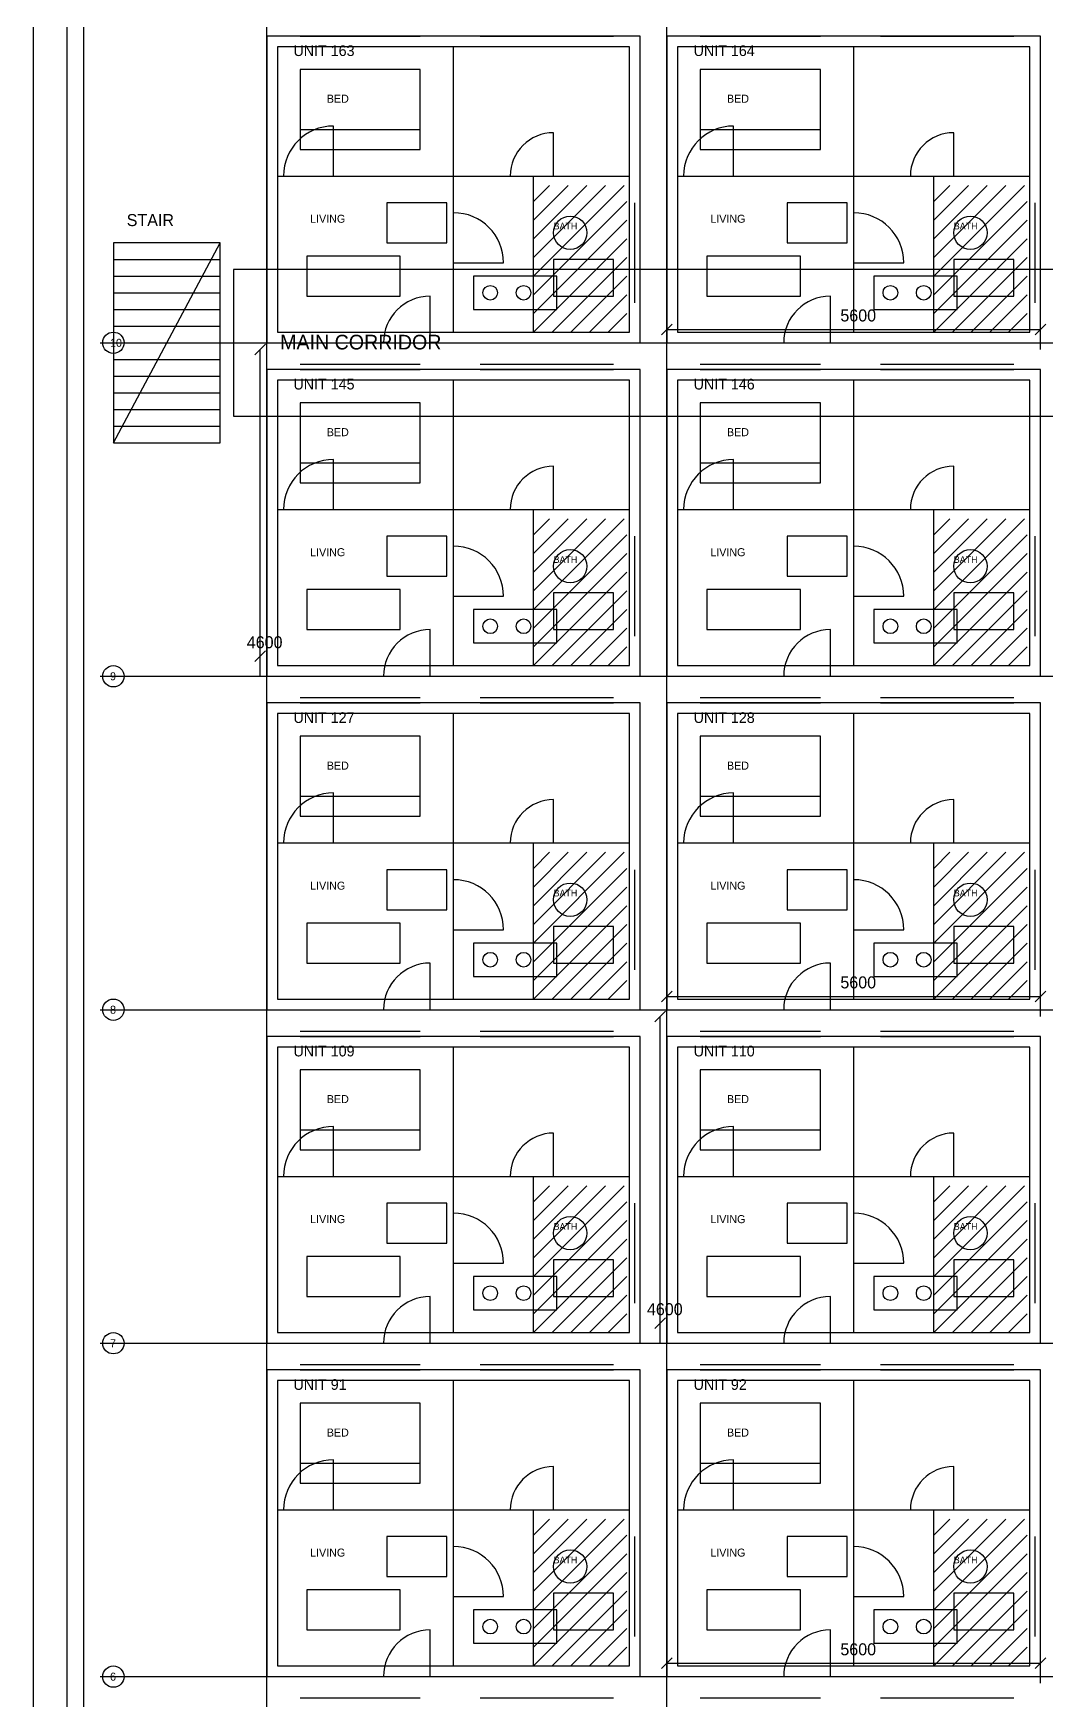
# Model space of a CAD drawing. Header units: millimetres. Extents: x -689 to 114080, y -500 to 99080.
# Drawn here: x -500 to 14693, y 27640 to 52640 of the extents above; entities that cross this region are included whole.
import ezdxf

# ---------------------------------------------------------------- set-up
doc = ezdxf.new("R2010")
doc.units = ezdxf.units.MM
for name, color, linetype in [('CORE', 30, 'CONTINUOUS'), ('DIMENSIONS', 3, 'CONTINUOUS'), ('DOORS', 2, 'CONTINUOUS'), ('FURNITURE', 5, 'CONTINUOUS'), ('GRID', 8, 'CONTINUOUS'), ('HATCH_SIM', 9, 'CONTINUOUS'), ('STAIRS', 1, 'CONTINUOUS'), ('TEXT', 6, 'CONTINUOUS'), ('WALLS', 7, 'CONTINUOUS'), ('WINDOWS', 4, 'CONTINUOUS')]:
    doc.layers.add(name, color=color, linetype=linetype)

msp = doc.modelspace()

# ---------------------------------------------------------------- linework, layer by layer
at = {"layer": 'CORE'}
for p, q in [((111500, 49100), (2500, 49100)), ((2500, 49100), (2500, 46900)), ((2500, 46900), (111500, 46900))]:
    msp.add_line(p, q, dxfattribs=at)
at = {"layer": 'DIMENSIONS'}
for p, q in [((-500, 800), (-500, 99000)), ((8920, 48120), (9080, 48280)), ((14520, 48120), (14680, 48280)), ((9000, 48200), (14600, 48200)), ((9000, 47900), (9000, 48200)), ((14600, 47900), (14600, 48200)), ((2820, 47820), (2980, 47980)), ((2900, 43300), (2900, 47900)), ((2900, 47600), (2900, 47900)), ((2820, 43220), (2980, 43380)), ((2900, 43000), (2900, 43300)), ((8920, 38120), (9080, 38280)), ((14520, 38120), (14680, 38280)), ((9000, 38200), (14600, 38200)), ((9000, 37900), (9000, 38200)), ((14600, 37900), (14600, 38200)), ((8820, 37820), (8980, 37980)), ((8900, 33300), (8900, 37900)), ((8900, 37600), (8900, 37900)), ((8820, 33220), (8980, 33380)), ((8900, 33000), (8900, 33300)), ((8920, 28120), (9080, 28280)), ((14520, 28120), (14680, 28280)), ((9000, 28200), (14600, 28200)), ((9000, 27900), (9000, 28200)), ((14600, 27900), (14600, 28200))]:
    msp.add_line(p, q, dxfattribs=at)
at = {"layer": 'DOORS'}
for p, q in [((4000, 50500), (4000, 51250)), ((10000, 50500), (10000, 51250)), ((7300, 50500), (7300, 51150)), ((13300, 50500), (13300, 51150)), ((5800, 49200), (6550, 49200)), ((11800, 49200), (12550, 49200)), ((5450, 48000), (5450, 48700)), ((11450, 48000), (11450, 48700)), ((4000, 45500), (4000, 46250)), ((10000, 45500), (10000, 46250)), ((7300, 45500), (7300, 46150)), ((13300, 45500), (13300, 46150)), ((5800, 44200), (6550, 44200)), ((11800, 44200), (12550, 44200)), ((5450, 43000), (5450, 43700)), ((11450, 43000), (11450, 43700)), ((4000, 40500), (4000, 41250)), ((10000, 40500), (10000, 41250)), ((7300, 40500), (7300, 41150)), ((13300, 40500), (13300, 41150)), ((5800, 39200), (6550, 39200)), ((11800, 39200), (12550, 39200)), ((5450, 38000), (5450, 38700)), ((11450, 38000), (11450, 38700)), ((4000, 35500), (4000, 36250)), ((10000, 35500), (10000, 36250)), ((7300, 35500), (7300, 36150)), ((13300, 35500), (13300, 36150)), ((5800, 34200), (6550, 34200)), ((11800, 34200), (12550, 34200)), ((5450, 33000), (5450, 33700)), ((11450, 33000), (11450, 33700)), ((4000, 30500), (4000, 31250)), ((10000, 30500), (10000, 31250)), ((7300, 30500), (7300, 31150)), ((13300, 30500), (13300, 31150)), ((5800, 29200), (6550, 29200)), ((11800, 29200), (12550, 29200)), ((5450, 28000), (5450, 28700)), ((11450, 28000), (11450, 28700))]:
    msp.add_line(p, q, dxfattribs=at)
for centre, radius, start, end in [((4000, 50500), 750, 90, 180), ((10000, 50500), 750, 90, 180), ((7300, 50500), 650, 90, 180), ((13300, 50500), 650, 90, 180), ((5800, 49200), 750, 0, 90), ((11800, 49200), 750, 0, 90), ((5450, 48000), 700, 90, 180), ((11450, 48000), 700, 90, 180), ((4000, 45500), 750, 90, 180), ((10000, 45500), 750, 90, 180), ((7300, 45500), 650, 90, 180), ((13300, 45500), 650, 90, 180), ((5800, 44200), 750, 0, 90), ((11800, 44200), 750, 0, 90), ((5450, 43000), 700, 90, 180), ((11450, 43000), 700, 90, 180), ((4000, 40500), 750, 90, 180), ((10000, 40500), 750, 90, 180), ((7300, 40500), 650, 90, 180), ((13300, 40500), 650, 90, 180), ((5800, 39200), 750, 0, 90), ((11800, 39200), 750, 0, 90), ((5450, 38000), 700, 90, 180), ((11450, 38000), 700, 90, 180), ((4000, 35500), 750, 90, 180), ((10000, 35500), 750, 90, 180), ((7300, 35500), 650, 90, 180), ((13300, 35500), 650, 90, 180), ((5800, 34200), 750, 0, 90), ((11800, 34200), 750, 0, 90), ((5450, 33000), 700, 90, 180), ((11450, 33000), 700, 90, 180), ((4000, 30500), 750, 90, 180), ((10000, 30500), 750, 90, 180), ((7300, 30500), 650, 90, 180), ((13300, 30500), 650, 90, 180), ((5800, 29200), 750, 0, 90), ((11800, 29200), 750, 0, 90), ((5450, 28000), 700, 90, 180), ((11450, 28000), 700, 90, 180)]:
    msp.add_arc(centre, radius, start, end, dxfattribs=at)
at = {"layer": 'FURNITURE'}
for p, q in [((5300, 52100), (3500, 52100)), ((3500, 52100), (3500, 50900)), ((5300, 50900), (5300, 52100)), ((11300, 52100), (9500, 52100)), ((9500, 52100), (9500, 50900)), ((11300, 50900), (11300, 52100)), ((3500, 51200), (5300, 51200)), ((9500, 51200), (11300, 51200)), ((3500, 50900), (5300, 50900)), ((9500, 50900), (11300, 50900)), ((5700, 50100), (4800, 50100)), ((4800, 50100), (4800, 49500)), ((5700, 49500), (5700, 50100)), ((11700, 50100), (10800, 50100)), ((10800, 50100), (10800, 49500)), ((11700, 49500), (11700, 50100)), ((4800, 49500), (5700, 49500)), ((10800, 49500), (11700, 49500)), ((5000, 49300), (3600, 49300)), ((3600, 49300), (3600, 48700)), ((5000, 48700), (5000, 49300)), ((8200, 49250), (7300, 49250)), ((7300, 49250), (7300, 48700)), ((8200, 48700), (8200, 49250)), ((11000, 49300), (9600, 49300)), ((9600, 49300), (9600, 48700)), ((11000, 48700), (11000, 49300)), ((14200, 49250), (13300, 49250)), ((13300, 49250), (13300, 48700)), ((14200, 48700), (14200, 49250)), ((7350, 49000), (6100, 49000)), ((6100, 49000), (6100, 48500)), ((7350, 48500), (7350, 49000)), ((13350, 49000), (12100, 49000)), ((12100, 49000), (12100, 48500)), ((13350, 48500), (13350, 49000)), ((3600, 48700), (5000, 48700)), ((6100, 48500), (7350, 48500)), ((7300, 48700), (8200, 48700)), ((9600, 48700), (11000, 48700)), ((12100, 48500), (13350, 48500)), ((13300, 48700), (14200, 48700)), ((5300, 47100), (3500, 47100)), ((3500, 47100), (3500, 45900)), ((5300, 45900), (5300, 47100)), ((11300, 47100), (9500, 47100)), ((9500, 47100), (9500, 45900)), ((11300, 45900), (11300, 47100)), ((3500, 46200), (5300, 46200)), ((9500, 46200), (11300, 46200)), ((3500, 45900), (5300, 45900)), ((9500, 45900), (11300, 45900)), ((5700, 45100), (4800, 45100)), ((4800, 45100), (4800, 44500)), ((5700, 44500), (5700, 45100)), ((11700, 45100), (10800, 45100)), ((10800, 45100), (10800, 44500)), ((11700, 44500), (11700, 45100)), ((4800, 44500), (5700, 44500)), ((10800, 44500), (11700, 44500)), ((5000, 44300), (3600, 44300)), ((3600, 44300), (3600, 43700)), ((5000, 43700), (5000, 44300)), ((8200, 44250), (7300, 44250)), ((7300, 44250), (7300, 43700)), ((8200, 43700), (8200, 44250)), ((11000, 44300), (9600, 44300)), ((9600, 44300), (9600, 43700)), ((11000, 43700), (11000, 44300)), ((14200, 44250), (13300, 44250)), ((13300, 44250), (13300, 43700)), ((14200, 43700), (14200, 44250)), ((7350, 44000), (6100, 44000)), ((6100, 44000), (6100, 43500)), ((7350, 43500), (7350, 44000)), ((13350, 44000), (12100, 44000)), ((12100, 44000), (12100, 43500)), ((13350, 43500), (13350, 44000)), ((3600, 43700), (5000, 43700)), ((6100, 43500), (7350, 43500)), ((7300, 43700), (8200, 43700)), ((9600, 43700), (11000, 43700)), ((12100, 43500), (13350, 43500)), ((13300, 43700), (14200, 43700)), ((5300, 42100), (3500, 42100)), ((3500, 42100), (3500, 40900)), ((5300, 40900), (5300, 42100)), ((11300, 42100), (9500, 42100)), ((9500, 42100), (9500, 40900)), ((11300, 40900), (11300, 42100)), ((3500, 41200), (5300, 41200)), ((9500, 41200), (11300, 41200)), ((3500, 40900), (5300, 40900)), ((9500, 40900), (11300, 40900)), ((5700, 40100), (4800, 40100)), ((4800, 40100), (4800, 39500)), ((5700, 39500), (5700, 40100)), ((11700, 40100), (10800, 40100)), ((10800, 40100), (10800, 39500)), ((11700, 39500), (11700, 40100)), ((4800, 39500), (5700, 39500)), ((10800, 39500), (11700, 39500)), ((5000, 39300), (3600, 39300)), ((3600, 39300), (3600, 38700)), ((5000, 38700), (5000, 39300)), ((8200, 39250), (7300, 39250)), ((7300, 39250), (7300, 38700)), ((8200, 38700), (8200, 39250)), ((11000, 39300), (9600, 39300)), ((9600, 39300), (9600, 38700)), ((11000, 38700), (11000, 39300)), ((14200, 39250), (13300, 39250)), ((13300, 39250), (13300, 38700)), ((14200, 38700), (14200, 39250)), ((7350, 39000), (6100, 39000)), ((6100, 39000), (6100, 38500)), ((7350, 38500), (7350, 39000)), ((13350, 39000), (12100, 39000)), ((12100, 39000), (12100, 38500)), ((13350, 38500), (13350, 39000)), ((3600, 38700), (5000, 38700)), ((6100, 38500), (7350, 38500)), ((7300, 38700), (8200, 38700)), ((9600, 38700), (11000, 38700)), ((12100, 38500), (13350, 38500)), ((13300, 38700), (14200, 38700)), ((5300, 37100), (3500, 37100)), ((3500, 37100), (3500, 35900)), ((5300, 35900), (5300, 37100)), ((11300, 37100), (9500, 37100)), ((9500, 37100), (9500, 35900)), ((11300, 35900), (11300, 37100)), ((3500, 36200), (5300, 36200)), ((9500, 36200), (11300, 36200)), ((3500, 35900), (5300, 35900)), ((9500, 35900), (11300, 35900)), ((5700, 35100), (4800, 35100)), ((4800, 35100), (4800, 34500)), ((5700, 34500), (5700, 35100)), ((11700, 35100), (10800, 35100)), ((10800, 35100), (10800, 34500)), ((11700, 34500), (11700, 35100)), ((4800, 34500), (5700, 34500)), ((10800, 34500), (11700, 34500)), ((5000, 34300), (3600, 34300)), ((3600, 34300), (3600, 33700)), ((5000, 33700), (5000, 34300)), ((8200, 34250), (7300, 34250)), ((7300, 34250), (7300, 33700)), ((8200, 33700), (8200, 34250)), ((11000, 34300), (9600, 34300)), ((9600, 34300), (9600, 33700)), ((11000, 33700), (11000, 34300)), ((14200, 34250), (13300, 34250)), ((13300, 34250), (13300, 33700)), ((14200, 33700), (14200, 34250)), ((7350, 34000), (6100, 34000)), ((6100, 34000), (6100, 33500)), ((7350, 33500), (7350, 34000)), ((13350, 34000), (12100, 34000)), ((12100, 34000), (12100, 33500)), ((13350, 33500), (13350, 34000)), ((3600, 33700), (5000, 33700)), ((6100, 33500), (7350, 33500)), ((7300, 33700), (8200, 33700)), ((9600, 33700), (11000, 33700)), ((12100, 33500), (13350, 33500)), ((13300, 33700), (14200, 33700)), ((5300, 32100), (3500, 32100)), ((3500, 32100), (3500, 30900)), ((5300, 30900), (5300, 32100)), ((11300, 32100), (9500, 32100)), ((9500, 32100), (9500, 30900)), ((11300, 30900), (11300, 32100)), ((3500, 31200), (5300, 31200)), ((9500, 31200), (11300, 31200)), ((3500, 30900), (5300, 30900)), ((9500, 30900), (11300, 30900)), ((5700, 30100), (4800, 30100)), ((4800, 30100), (4800, 29500)), ((5700, 29500), (5700, 30100)), ((11700, 30100), (10800, 30100)), ((10800, 30100), (10800, 29500)), ((11700, 29500), (11700, 30100)), ((4800, 29500), (5700, 29500)), ((10800, 29500), (11700, 29500)), ((5000, 29300), (3600, 29300)), ((3600, 29300), (3600, 28700)), ((5000, 28700), (5000, 29300)), ((8200, 29250), (7300, 29250)), ((7300, 29250), (7300, 28700)), ((8200, 28700), (8200, 29250)), ((11000, 29300), (9600, 29300)), ((9600, 29300), (9600, 28700)), ((11000, 28700), (11000, 29300)), ((14200, 29250), (13300, 29250)), ((13300, 29250), (13300, 28700)), ((14200, 28700), (14200, 29250)), ((7350, 29000), (6100, 29000)), ((6100, 29000), (6100, 28500)), ((7350, 28500), (7350, 29000)), ((13350, 29000), (12100, 29000)), ((12100, 29000), (12100, 28500)), ((13350, 28500), (13350, 29000)), ((3600, 28700), (5000, 28700)), ((6100, 28500), (7350, 28500)), ((7300, 28700), (8200, 28700)), ((9600, 28700), (11000, 28700)), ((12100, 28500), (13350, 28500)), ((13300, 28700), (14200, 28700))]:
    msp.add_line(p, q, dxfattribs=at)
for centre, radius in [((7550, 49650), 250), ((13550, 49650), 250), ((6350, 48750), 110), ((6850, 48750), 110), ((12350, 48750), 110), ((12850, 48750), 110), ((7550, 44650), 250), ((13550, 44650), 250), ((6350, 43750), 110), ((6850, 43750), 110), ((12350, 43750), 110), ((12850, 43750), 110), ((7550, 39650), 250), ((13550, 39650), 250), ((6350, 38750), 110), ((6850, 38750), 110), ((12350, 38750), 110), ((12850, 38750), 110), ((7550, 34650), 250), ((13550, 34650), 250), ((6350, 33750), 110), ((6850, 33750), 110), ((12350, 33750), 110), ((12850, 33750), 110), ((7550, 29650), 250), ((13550, 29650), 250), ((6350, 28750), 110), ((6850, 28750), 110), ((12350, 28750), 110), ((12850, 28750), 110)]:
    msp.add_circle(centre, radius, dxfattribs=at)
at = {"layer": 'GRID'}
for p, q in [((3000, 500), (3000, 97700)), ((9000, 500), (9000, 97700)), ((500, 48000), (113500, 48000)), ((500, 43000), (113500, 43000)), ((500, 38000), (113500, 38000)), ((500, 33000), (113500, 33000)), ((500, 28000), (113500, 28000))]:
    msp.add_line(p, q, dxfattribs=at)
for centre in [(700, 48000), (700, 43000), (700, 38000), (700, 33000), (700, 28000)]:
    msp.add_circle(centre, 160, dxfattribs=at)
at = {"layer": 'HATCH_SIM'}
for p, q in [((7000, 50120), (7240, 50360)), ((7000, 49840), (7520, 50360)), ((7000, 49560), (7800, 50360)), ((7000, 49280), (8080, 50360)), ((7000, 49000), (8360, 50360)), ((13000, 50120), (13240, 50360)), ((13000, 49840), (13520, 50360)), ((13000, 49560), (13800, 50360)), ((13000, 49280), (14080, 50360)), ((13000, 49000), (14360, 50360)), ((7000, 48720), (8400, 50120)), ((13000, 48720), (14400, 50120)), ((7000, 48440), (8400, 49840)), ((13000, 48440), (14400, 49840)), ((7000, 48160), (8400, 49560)), ((13000, 48160), (14400, 49560)), ((7280, 48160), (8400, 49280)), ((13280, 48160), (14400, 49280)), ((7560, 48160), (8400, 49000)), ((13560, 48160), (14400, 49000)), ((7840, 48160), (8400, 48720)), ((13840, 48160), (14400, 48720)), ((8120, 48160), (8400, 48440)), ((14120, 48160), (14400, 48440)), ((8400, 48160), (8400, 48160)), ((14400, 48160), (14400, 48160)), ((7000, 45120), (7240, 45360)), ((7000, 44840), (7520, 45360)), ((7000, 44560), (7800, 45360)), ((7000, 44280), (8080, 45360)), ((7000, 44000), (8360, 45360)), ((13000, 45120), (13240, 45360)), ((13000, 44840), (13520, 45360)), ((13000, 44560), (13800, 45360)), ((13000, 44280), (14080, 45360)), ((13000, 44000), (14360, 45360)), ((7000, 43720), (8400, 45120)), ((13000, 43720), (14400, 45120)), ((7000, 43440), (8400, 44840)), ((13000, 43440), (14400, 44840)), ((7000, 43160), (8400, 44560)), ((13000, 43160), (14400, 44560)), ((7280, 43160), (8400, 44280)), ((13280, 43160), (14400, 44280)), ((7560, 43160), (8400, 44000)), ((13560, 43160), (14400, 44000)), ((7840, 43160), (8400, 43720)), ((13840, 43160), (14400, 43720)), ((8120, 43160), (8400, 43440)), ((14120, 43160), (14400, 43440)), ((8400, 43160), (8400, 43160)), ((14400, 43160), (14400, 43160)), ((7000, 40120), (7240, 40360)), ((7000, 39840), (7520, 40360)), ((7000, 39560), (7800, 40360)), ((7000, 39280), (8080, 40360)), ((7000, 39000), (8360, 40360)), ((13000, 40120), (13240, 40360)), ((13000, 39840), (13520, 40360)), ((13000, 39560), (13800, 40360)), ((13000, 39280), (14080, 40360)), ((13000, 39000), (14360, 40360)), ((7000, 38720), (8400, 40120)), ((13000, 38720), (14400, 40120)), ((7000, 38440), (8400, 39840)), ((13000, 38440), (14400, 39840)), ((7000, 38160), (8400, 39560)), ((13000, 38160), (14400, 39560)), ((7280, 38160), (8400, 39280)), ((13280, 38160), (14400, 39280)), ((7560, 38160), (8400, 39000)), ((13560, 38160), (14400, 39000)), ((7840, 38160), (8400, 38720)), ((13840, 38160), (14400, 38720)), ((8120, 38160), (8400, 38440)), ((14120, 38160), (14400, 38440)), ((8400, 38160), (8400, 38160)), ((14400, 38160), (14400, 38160)), ((7000, 35120), (7240, 35360)), ((7000, 34840), (7520, 35360)), ((7000, 34560), (7800, 35360)), ((7000, 34280), (8080, 35360)), ((7000, 34000), (8360, 35360)), ((13000, 35120), (13240, 35360)), ((13000, 34840), (13520, 35360)), ((13000, 34560), (13800, 35360)), ((13000, 34280), (14080, 35360)), ((13000, 34000), (14360, 35360)), ((7000, 33720), (8400, 35120)), ((13000, 33720), (14400, 35120)), ((7000, 33440), (8400, 34840)), ((13000, 33440), (14400, 34840)), ((7000, 33160), (8400, 34560)), ((13000, 33160), (14400, 34560)), ((7280, 33160), (8400, 34280)), ((13280, 33160), (14400, 34280)), ((7560, 33160), (8400, 34000)), ((13560, 33160), (14400, 34000)), ((7840, 33160), (8400, 33720)), ((13840, 33160), (14400, 33720)), ((8120, 33160), (8400, 33440)), ((14120, 33160), (14400, 33440)), ((8400, 33160), (8400, 33160)), ((14400, 33160), (14400, 33160)), ((7000, 30120), (7240, 30360)), ((7000, 29840), (7520, 30360)), ((7000, 29560), (7800, 30360)), ((7000, 29280), (8080, 30360)), ((7000, 29000), (8360, 30360)), ((13000, 30120), (13240, 30360)), ((13000, 29840), (13520, 30360)), ((13000, 29560), (13800, 30360)), ((13000, 29280), (14080, 30360)), ((13000, 29000), (14360, 30360)), ((7000, 28720), (8400, 30120)), ((13000, 28720), (14400, 30120)), ((7000, 28440), (8400, 29840)), ((13000, 28440), (14400, 29840)), ((7000, 28160), (8400, 29560)), ((13000, 28160), (14400, 29560)), ((7280, 28160), (8400, 29280)), ((13280, 28160), (14400, 29280)), ((7560, 28160), (8400, 29000)), ((13560, 28160), (14400, 29000)), ((7840, 28160), (8400, 28720)), ((13840, 28160), (14400, 28720)), ((8120, 28160), (8400, 28440)), ((14120, 28160), (14400, 28440)), ((8400, 28160), (8400, 28160)), ((14400, 28160), (14400, 28160))]:
    msp.add_line(p, q, dxfattribs=at)
at = {"layer": 'STAIRS'}
for p, q in [((2300, 49500), (700, 49500)), ((700, 49500), (700, 46500)), ((700, 46500), (2300, 49500)), ((2300, 46500), (2300, 49500)), ((700, 49250), (2300, 49250)), ((700, 49000), (2300, 49000)), ((700, 48750), (2300, 48750)), ((700, 48500), (2300, 48500)), ((700, 48250), (2300, 48250)), ((700, 48000), (2300, 48000)), ((700, 47750), (2300, 47750)), ((700, 47500), (2300, 47500)), ((700, 47250), (2300, 47250)), ((700, 47000), (2300, 47000)), ((700, 46750), (2300, 46750)), ((700, 46500), (2300, 46500))]:
    msp.add_line(p, q, dxfattribs=at)
at = {"layer": 'WALLS'}
for p, q in [((0, 98200), (0, 0)), ((250, 97950), (250, 250)), ((8600, 52600), (3000, 52600)), ((3000, 52600), (3000, 48000)), ((8600, 48000), (8600, 52600)), ((14600, 52600), (9000, 52600)), ((9000, 52600), (9000, 48000)), ((14600, 48000), (14600, 52600)), ((8440, 52440), (3160, 52440)), ((3160, 52440), (3160, 48160)), ((5800, 48160), (5800, 52440)), ((8440, 48160), (8440, 52440)), ((14440, 52440), (9160, 52440)), ((9160, 52440), (9160, 48160)), ((11800, 48160), (11800, 52440)), ((14440, 48160), (14440, 52440)), ((3160, 50500), (8440, 50500)), ((7000, 48160), (7000, 50500)), ((9160, 50500), (14440, 50500)), ((13000, 48160), (13000, 50500)), ((3000, 48000), (8600, 48000)), ((3160, 48160), (8440, 48160)), ((9000, 48000), (14600, 48000)), ((9160, 48160), (14440, 48160)), ((8600, 47600), (3000, 47600)), ((3000, 47600), (3000, 43000)), ((8600, 43000), (8600, 47600)), ((14600, 47600), (9000, 47600)), ((9000, 47600), (9000, 43000)), ((14600, 43000), (14600, 47600)), ((8440, 47440), (3160, 47440)), ((3160, 47440), (3160, 43160)), ((5800, 43160), (5800, 47440)), ((8440, 43160), (8440, 47440)), ((14440, 47440), (9160, 47440)), ((9160, 47440), (9160, 43160)), ((11800, 43160), (11800, 47440)), ((14440, 43160), (14440, 47440)), ((3160, 45500), (8440, 45500)), ((7000, 43160), (7000, 45500)), ((9160, 45500), (14440, 45500)), ((13000, 43160), (13000, 45500)), ((3000, 43000), (8600, 43000)), ((3160, 43160), (8440, 43160)), ((9000, 43000), (14600, 43000)), ((9160, 43160), (14440, 43160)), ((8600, 42600), (3000, 42600)), ((3000, 42600), (3000, 38000)), ((8600, 38000), (8600, 42600)), ((14600, 42600), (9000, 42600)), ((9000, 42600), (9000, 38000)), ((14600, 38000), (14600, 42600)), ((8440, 42440), (3160, 42440)), ((3160, 42440), (3160, 38160)), ((5800, 38160), (5800, 42440)), ((8440, 38160), (8440, 42440)), ((14440, 42440), (9160, 42440)), ((9160, 42440), (9160, 38160)), ((11800, 38160), (11800, 42440)), ((14440, 38160), (14440, 42440)), ((3160, 40500), (8440, 40500)), ((7000, 38160), (7000, 40500)), ((9160, 40500), (14440, 40500)), ((13000, 38160), (13000, 40500)), ((3000, 38000), (8600, 38000)), ((3160, 38160), (8440, 38160)), ((9000, 38000), (14600, 38000)), ((9160, 38160), (14440, 38160)), ((8600, 37600), (3000, 37600)), ((3000, 37600), (3000, 33000)), ((8600, 33000), (8600, 37600)), ((14600, 37600), (9000, 37600)), ((9000, 37600), (9000, 33000)), ((14600, 33000), (14600, 37600)), ((8440, 37440), (3160, 37440)), ((3160, 37440), (3160, 33160)), ((5800, 33160), (5800, 37440)), ((8440, 33160), (8440, 37440)), ((14440, 37440), (9160, 37440)), ((9160, 37440), (9160, 33160)), ((11800, 33160), (11800, 37440)), ((14440, 33160), (14440, 37440)), ((3160, 35500), (8440, 35500)), ((7000, 33160), (7000, 35500)), ((9160, 35500), (14440, 35500)), ((13000, 33160), (13000, 35500)), ((3000, 33000), (8600, 33000)), ((3160, 33160), (8440, 33160)), ((9000, 33000), (14600, 33000)), ((9160, 33160), (14440, 33160)), ((8600, 32600), (3000, 32600)), ((3000, 32600), (3000, 28000)), ((8600, 28000), (8600, 32600)), ((14600, 32600), (9000, 32600)), ((9000, 32600), (9000, 28000)), ((14600, 28000), (14600, 32600)), ((8440, 32440), (3160, 32440)), ((3160, 32440), (3160, 28160)), ((5800, 28160), (5800, 32440)), ((8440, 28160), (8440, 32440)), ((14440, 32440), (9160, 32440)), ((9160, 32440), (9160, 28160)), ((11800, 28160), (11800, 32440)), ((14440, 28160), (14440, 32440)), ((3160, 30500), (8440, 30500)), ((7000, 28160), (7000, 30500)), ((9160, 30500), (14440, 30500)), ((13000, 28160), (13000, 30500)), ((3000, 28000), (8600, 28000)), ((3160, 28160), (8440, 28160)), ((9000, 28000), (14600, 28000)), ((9160, 28160), (14440, 28160))]:
    msp.add_line(p, q, dxfattribs=at)
at = {"layer": 'WINDOWS'}
for p, q in [((3500, 52600), (5300, 52600)), ((6200, 52600), (8200, 52600)), ((9500, 52600), (11300, 52600)), ((12200, 52600), (14200, 52600)), ((8520, 48600), (8520, 50100)), ((8600, 48600), (8600, 50100)), ((14520, 48600), (14520, 50100)), ((14600, 48600), (14600, 50100)), ((3500, 47680), (5300, 47680)), ((3500, 47600), (5300, 47600)), ((6200, 47680), (8200, 47680)), ((6200, 47600), (8200, 47600)), ((9500, 47680), (11300, 47680)), ((9500, 47600), (11300, 47600)), ((12200, 47680), (14200, 47680)), ((12200, 47600), (14200, 47600)), ((8520, 43600), (8520, 45100)), ((8600, 43600), (8600, 45100)), ((14520, 43600), (14520, 45100)), ((14600, 43600), (14600, 45100)), ((3500, 42680), (5300, 42680)), ((3500, 42600), (5300, 42600)), ((6200, 42680), (8200, 42680)), ((6200, 42600), (8200, 42600)), ((9500, 42680), (11300, 42680)), ((9500, 42600), (11300, 42600)), ((12200, 42680), (14200, 42680)), ((12200, 42600), (14200, 42600)), ((8520, 38600), (8520, 40100)), ((8600, 38600), (8600, 40100)), ((14520, 38600), (14520, 40100)), ((14600, 38600), (14600, 40100)), ((3500, 37680), (5300, 37680)), ((3500, 37600), (5300, 37600)), ((6200, 37680), (8200, 37680)), ((6200, 37600), (8200, 37600)), ((9500, 37680), (11300, 37680)), ((9500, 37600), (11300, 37600)), ((12200, 37680), (14200, 37680)), ((12200, 37600), (14200, 37600)), ((8520, 33600), (8520, 35100)), ((8600, 33600), (8600, 35100)), ((14520, 33600), (14520, 35100)), ((14600, 33600), (14600, 35100)), ((3500, 32680), (5300, 32680)), ((3500, 32600), (5300, 32600)), ((6200, 32680), (8200, 32680)), ((6200, 32600), (8200, 32600)), ((9500, 32680), (11300, 32680)), ((9500, 32600), (11300, 32600)), ((12200, 32680), (14200, 32680)), ((12200, 32600), (14200, 32600)), ((8520, 28600), (8520, 30100)), ((8600, 28600), (8600, 30100)), ((14520, 28600), (14520, 30100)), ((14600, 28600), (14600, 30100)), ((3500, 27680), (5300, 27680)), ((6200, 27680), (8200, 27680)), ((9500, 27680), (11300, 27680)), ((12200, 27680), (14200, 27680))]:
    msp.add_line(p, q, dxfattribs=at)

# ---------------------------------------------------------------- texts
at = {"layer": 'DIMENSIONS'}
for s, p in [('5600', (11600, 48320)), ('4600', (2700, 43420)), ('5600', (11600, 38320)), ('4600', (8700, 33420)), ('5600', (11600, 28320))]:
    msp.add_text(s, height=180, dxfattribs=at).set_placement(p)
at = {"layer": 'GRID'}
for s, p in [('10', (650, 47940)), ('9', (650, 42940)), ('8', (650, 37940)), ('7', (650, 32940)), ('6', (650, 27940))]:
    msp.add_text(s, height=120, dxfattribs=at).set_placement(p)
at = {"layer": 'STAIRS'}
msp.add_text('STAIR', height=180, dxfattribs=at).set_placement((900, 49750))
at = {"layer": 'TEXT'}
for s, height, p in [('UNIT 163', 160, (3400, 52300)), ('UNIT 164', 160, (9400, 52300)), ('BED', 120, (3900, 51600)), ('BED', 120, (9900, 51600)), ('LIVING', 120, (3650, 49800)), ('BATH', 100, (7300, 49700)), ('LIVING', 120, (9650, 49800)), ('BATH', 100, (13300, 49700)), ('MAIN CORRIDOR', 220, (3200, 47900)), ('UNIT 145', 160, (3400, 47300)), ('UNIT 146', 160, (9400, 47300)), ('BED', 120, (3900, 46600)), ('BED', 120, (9900, 46600)), ('LIVING', 120, (3650, 44800)), ('BATH', 100, (7300, 44700)), ('LIVING', 120, (9650, 44800)), ('BATH', 100, (13300, 44700)), ('UNIT 127', 160, (3400, 42300)), ('UNIT 128', 160, (9400, 42300)), ('BED', 120, (3900, 41600)), ('BED', 120, (9900, 41600)), ('LIVING', 120, (3650, 39800)), ('BATH', 100, (7300, 39700)), ('LIVING', 120, (9650, 39800)), ('BATH', 100, (13300, 39700)), ('UNIT 109', 160, (3400, 37300)), ('UNIT 110', 160, (9400, 37300)), ('BED', 120, (3900, 36600)), ('BED', 120, (9900, 36600)), ('LIVING', 120, (3650, 34800)), ('BATH', 100, (7300, 34700)), ('LIVING', 120, (9650, 34800)), ('BATH', 100, (13300, 34700)), ('UNIT 91', 160, (3400, 32300)), ('UNIT 92', 160, (9400, 32300)), ('BED', 120, (3900, 31600)), ('BED', 120, (9900, 31600)), ('LIVING', 120, (3650, 29800)), ('BATH', 100, (7300, 29700)), ('LIVING', 120, (9650, 29800)), ('BATH', 100, (13300, 29700))]:
    msp.add_text(s, height=height, dxfattribs=at).set_placement(p)

doc.saveas('drawing.dxf')
